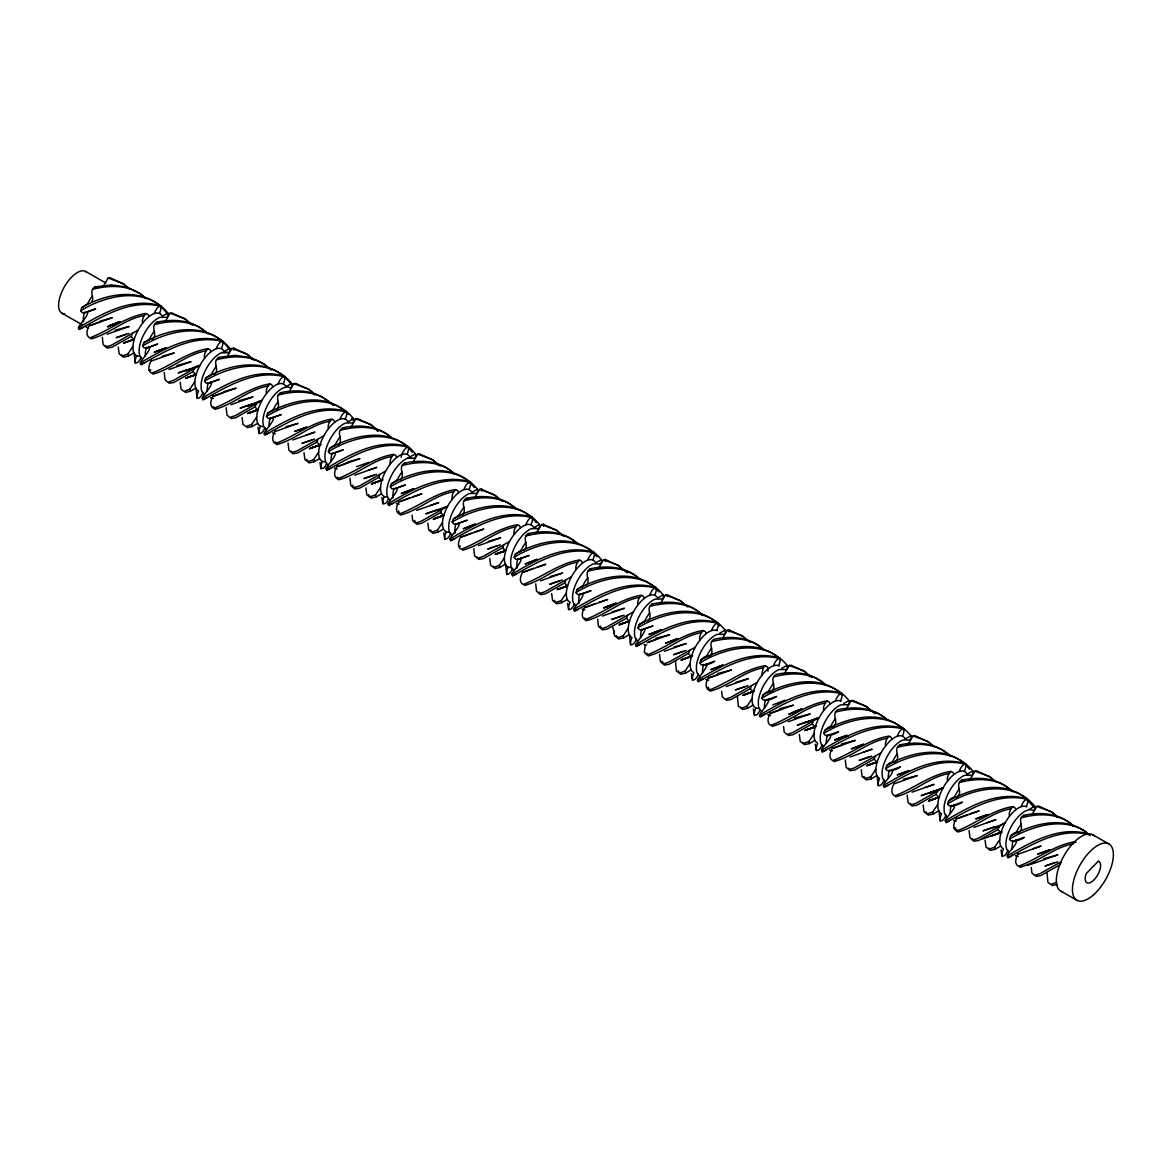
<?xml version="1.0" encoding="UTF-8"?>
<svg xmlns="http://www.w3.org/2000/svg" width="1172" height="1172" viewBox="0 0 1172 1172"><rect width="100%" height="100%" fill="white"/><g stroke="black" fill="none" stroke-linecap="round" stroke-linejoin="round"><path stroke-width="1.5" d="M768.026 671.204L767.675 667.249L765.272 665.637C744.469 668.978 727.973 683.042 708.826 690.191C704.064 687.261 706.584 681.078 708.62 677.27M139.219 293.22L126.986 287.081L111.281 284.884L94.844 286.979C88.31 290.905 94.947 297.468 91.797 301.673M205.085 331.705C192.296 319.766 173.148 318.667 156.755 322.212C149.327 327.047 158.791 334.503 152.257 339.309M264.579 364.433L250.823 357.533L235.118 355.336L218.666 357.431C211.238 362.28 220.702 369.722 214.183 374.527M328.922 402.157C316.132 390.217 296.985 389.119 280.591 392.664C273.164 397.498 282.628 404.955 276.094 409.76M390.833 437.376C378.043 425.451 358.896 424.352 342.502 427.883C335.075 432.732 344.539 440.174 338.005 444.979M453.96 473.854C441.419 460.743 421.275 459.453 404.413 463.101C397.088 467.789 406.171 475.07 400.209 479.773M515.87 509.073C503.33 495.976 483.186 494.687 466.339 498.334C459.014 503.008 468.082 510.289 462.12 514.991M576.58 543.061C563.791 531.121 544.643 530.022 528.25 533.553C520.925 538.241 529.993 545.522 524.03 550.225M638.491 578.279C625.716 566.34 606.554 565.241 590.161 568.786C582.836 573.46 591.919 580.741 585.956 585.443M701.618 614.758C689.077 601.646 668.934 600.357 652.086 604.005C644.747 608.693 653.83 615.959 647.867 620.677M763.543 649.977C750.988 636.865 730.845 635.576 713.997 639.238C706.672 643.911 715.74 651.192 709.778 655.895M825.454 685.21C812.914 672.098 792.77 670.809 775.908 674.457C768.583 679.145 777.666 686.411 771.703 691.128M887.365 720.428C874.825 707.317 854.681 706.027 837.833 709.69C830.494 714.363 839.577 721.644 833.614 726.347M949.276 755.647C936.736 742.55 916.592 741.261 899.744 744.909C892.419 749.597 901.488 756.863 895.525 761.566M1011.202 790.88C998.661 777.769 978.517 776.479 961.655 780.142C954.33 784.815 963.399 792.096 957.451 796.799M1073.112 826.099C1060.572 813.002 1040.428 811.713 1023.566 815.36C1016.241 820.034 1025.324 827.315 1019.362 832.017M401.161 457.212C401.908 450.282 412.148 440.057 407.211 454.179M148.991 316.44C146.603 309.144 141.182 318.887 142.647 322.93M210.901 351.673C208.513 344.378 203.093 354.105 204.573 358.163M272.827 386.892C270.439 379.596 265.019 389.338 266.484 393.382M334.738 422.125C332.35 414.829 326.929 424.557 328.394 428.615M396.649 457.344C394.261 450.048 388.84 459.79 390.32 463.834M458.574 492.577C456.186 485.281 450.766 495.009 452.231 499.067M520.485 527.796C518.097 520.5 512.677 530.242 514.142 534.285M582.396 563.014C580.008 555.718 574.588 565.461 576.067 569.519M644.322 598.247C641.934 590.952 636.513 600.694 637.978 604.737M706.233 633.466C703.845 626.17 698.424 635.913 699.889 639.956M765.272 665.637L763.104 667.864L761.815 675.189M830.069 703.918C827.681 696.622 822.261 706.364 823.726 710.408M891.98 739.151C889.592 731.855 884.171 741.583 885.636 745.641M953.891 774.37C951.503 767.074 946.082 776.816 947.562 780.86M1015.816 809.603C1013.428 802.307 1007.993 812.035 1009.473 816.093M1072.556 844.397L1074.856 841.774L1076.057 842.214M103.605 285.675L108.132 278.013L109.992 277.72L123.924 284.283L127.631 287.931M165.53 320.908L170.043 313.246L171.918 312.939L185.85 319.502L190.787 324.366M227.441 356.127L231.953 348.465L233.829 348.172L247.761 354.735L252.713 359.599M289.352 391.36L293.879 383.698L295.74 383.391L309.672 389.954L314.623 394.817M351.263 426.579L355.79 418.917L357.665 418.624L371.597 425.187L377.78 431.267M413.189 461.797L417.701 454.15L419.576 453.842L433.508 460.406L438.445 465.269M475.1 497.031L479.626 489.369L481.487 489.076L495.419 495.624L499.125 499.287M537.01 532.249L541.537 524.587L543.412 524.294L557.345 530.857L559.806 533.289M598.936 567.482L603.448 559.82L605.323 559.513L619.255 566.076L622.962 569.724M660.847 602.701L665.374 595.039L667.234 594.746L681.166 601.309L684.873 604.957M722.758 637.934L727.285 630.272L729.16 629.965L743.077 636.528L746.798 640.176M784.683 673.153L789.196 665.491L791.071 665.198L805.003 671.761L809.94 676.625M846.594 708.386L851.121 700.724L852.982 700.417L866.914 706.98L870.62 710.628M908.505 743.605L913.032 735.943L914.907 735.65L928.825 742.213L932.546 745.861M970.431 778.838L974.943 771.176L976.818 770.868L990.75 777.432L994.457 781.079M1032.342 814.057L1036.868 806.395L1038.729 806.102L1052.661 812.665L1057.613 817.529M84.076 312.983L95.518 308.939L84.076 312.983L82.113 312.558L80.707 310.712L81.85 307.621L87.402 303.929M145.987 348.216L157.429 344.158L145.987 348.216L144.024 347.776L142.632 345.945L143.76 342.854L149.327 339.162M207.898 383.434L219.354 379.376L207.898 383.434L205.935 383.01L204.543 381.164L205.686 378.073L211.238 374.381M269.824 418.668L281.265 414.61L269.824 418.668L267.861 418.228L266.454 416.397L267.597 413.306L273.149 409.614M331.735 453.886L343.176 449.828L331.735 453.886L329.772 453.447L328.38 451.616L329.508 448.524L335.075 444.833M393.646 489.105L405.087 485.062L393.646 489.105L391.682 488.68L390.291 486.849L391.433 483.758L396.986 480.051M455.571 524.338L467.013 520.28L455.571 524.338L453.593 523.899L452.202 522.067L453.344 518.976L458.897 515.284M517.482 559.557L528.924 555.513L517.482 559.557L515.519 559.132L514.127 557.301L515.255 554.21L520.822 550.503M579.393 594.79L590.835 590.732L579.393 594.79L577.43 594.351L576.038 592.519L577.181 589.428L582.733 585.736M641.318 630.009L652.76 625.965L641.318 630.009L639.341 629.584L637.949 627.753L639.092 624.647L644.644 620.955M703.229 665.242L714.671 661.184C711.975 663.762 696.608 669.256 701.003 659.88C703.112 658.019 705.749 655.031 708.884 656.686M765.14 700.46L776.582 696.417C773.886 698.995 758.518 704.475 762.928 695.099C765.038 693.253 767.66 690.249 770.795 691.92M827.066 735.694L838.507 731.636C835.812 734.214 820.444 739.708 824.839 730.332C826.949 728.471 829.586 725.468 832.721 727.138M888.977 770.912L900.418 766.854C897.723 769.447 882.355 774.926 886.75 765.55C888.918 763.485 891.687 760.789 894.925 762.298M950.888 806.146L962.329 802.088C959.634 804.666 944.266 810.145 948.675 800.784C950.785 798.923 953.407 795.92 956.542 797.59M1012.798 841.364L1024.255 837.306C1021.559 839.885 1006.191 845.378 1010.586 836.002C1012.696 834.142 1015.333 831.153 1018.453 832.809M645.245 645.04L644.336 652.13L646.915 654.958C666.062 647.808 682.543 633.759 703.361 630.419M154.382 313.364C156.931 305.57 163.992 302.449 159.553 313.276M216.293 348.582C218.842 340.788 225.903 337.683 221.464 348.509M278.218 383.815C280.767 376.022 287.829 372.901 283.375 383.727M340.129 419.034C342.678 411.24 349.739 408.134 345.286 418.961M463.966 489.486C466.515 481.692 473.576 478.586 469.122 489.413M525.876 524.719C528.426 516.925 535.487 513.805 531.033 524.631M587.787 559.938C590.336 552.144 597.398 549.023 592.959 559.85M649.713 595.171C652.262 587.377 659.323 584.257 654.87 595.083M711.624 630.389C714.173 622.596 721.234 619.475 716.781 630.302M773.535 665.623C776.084 657.814 783.145 654.708 778.706 665.535M835.46 700.841C838.009 693.048 845.071 689.927 840.617 700.753M897.371 736.06C899.92 728.266 906.982 725.16 902.528 735.987M959.282 771.293C961.831 763.499 968.892 760.379 964.453 771.205M1021.208 806.512C1023.742 798.718 1030.803 795.612 1026.364 806.439M105.67 345.55L107.091 348.055L111.867 347.293L131.147 336.408L132.451 333.302L137.9 330.24M169.002 383.273L173.793 382.512L193.058 371.627L194.362 368.521L199.811 365.459M230.913 418.507L235.704 417.745L254.983 406.86C258.001 397.982 271.435 399.081 249.431 404.97M291.418 451.235L292.839 453.725L297.615 452.963L316.894 442.078L318.198 438.973L323.648 435.911M352.625 485.208L354.75 488.958L359.54 488.197L378.805 477.312L380.109 474.206L385.559 471.144M414.536 520.441L416.661 524.177L421.451 523.415L440.731 512.53L442.02 509.424L447.484 506.363M477.165 556.905L478.586 559.41L483.362 558.648L502.642 547.764L503.945 544.658L509.395 541.596M539.076 592.138L540.497 594.629L545.288 593.867L564.552 582.982L565.856 579.876L571.306 576.814M600.284 626.112L602.408 629.862L607.199 629.086L626.478 618.215L627.767 615.11L633.232 612.033M662.195 661.33L664.334 665.081L669.109 664.319L688.389 653.434L689.678 650.328L695.143 647.266M726.244 700.299L731.035 699.538L750.3 688.667L751.604 685.547L757.053 682.485M788.155 735.533L792.946 734.771L812.211 723.886L813.514 720.78L818.979 717.718M848.66 768.261L850.081 770.751L854.857 769.989L874.136 759.104L875.425 755.999L880.89 752.937M910.571 803.479L911.992 805.984L916.782 805.223L936.047 794.338C939.08 785.46 952.499 786.558 930.509 792.448L942.537 788.155L929.147 793.517M972.482 838.713L973.903 841.203L978.693 840.441L997.958 829.556C1000.991 820.693 1014.425 821.777 992.42 827.681M1035.828 876.436L1040.604 875.674L1059.884 864.789L1061.466 861.42M136.611 355.892C132.626 364.624 137.783 365.488 141.197 357.094M198.522 391.126C194.537 399.857 199.694 400.721 203.108 392.327M260.433 426.344C256.448 435.076 261.62 435.94 265.019 427.546M322.359 461.578C318.652 467.95 323.15 472.096 326.343 463.878M384.27 496.796C380.578 503.184 385.061 507.315 388.254 499.096M446.18 532.029C442.196 540.761 447.367 541.625 450.766 533.231M508.106 567.248C504.121 575.979 509.278 576.844 512.691 568.449M570.017 602.481C566.032 611.198 571.189 612.077 574.602 603.683M631.928 637.7C627.943 646.431 633.114 647.296 636.513 638.901M693.853 672.933C689.869 681.65 695.025 682.529 698.439 674.12M755.764 708.152C751.779 716.883 756.936 717.747 760.35 709.353M817.675 743.37C813.69 752.102 818.862 752.966 822.261 744.572M879.586 778.604C875.616 787.335 880.773 788.199 884.186 779.805M941.512 813.822C937.527 822.554 942.684 823.418 946.097 815.023M1003.422 849.055C999.438 857.787 1004.609 858.651 1008.008 850.257M83.051 327.354C68.987 333.727 91.357 314.77 87.08 311.635M144.962 362.588C130.898 368.946 153.283 349.989 148.991 346.853M206.873 397.806C192.823 404.164 215.194 385.222 210.901 382.087M268.784 433.039C254.734 439.397 277.105 420.44 272.827 417.305M330.709 468.258C316.645 474.616 339.03 455.674 334.738 452.524M392.62 503.491C378.571 509.849 400.941 490.892 396.649 487.757M454.531 538.71C440.482 545.068 462.852 526.125 458.574 522.976M516.456 573.943C502.392 580.301 524.778 561.344 520.485 558.209M578.367 609.162C564.303 615.52 586.689 596.577 582.396 593.428M641.084 643.692C625.423 652.467 648.336 631.737 644.322 628.661M702.995 678.925C687.334 687.686 710.247 666.971 706.233 663.879M764.906 714.144C749.26 722.919 772.172 702.189 768.143 699.113M825.015 750.812C813.192 753.786 834.523 737.964 830.069 734.331M886.926 786.031C875.118 789.02 896.448 773.183 891.98 769.564M948.851 821.264C937.029 824.238 958.359 808.416 953.891 804.783M1010.762 856.483C998.94 859.457 1020.27 843.635 1015.816 840.002M89.468 325.025C87.417 328.834 84.897 335.016 89.673 337.932C108.82 330.782 125.301 316.733 146.119 313.393M151.378 360.244C149.342 364.053 146.822 370.235 151.584 373.165C170.731 366.016 187.227 351.952 208.03 348.611M213.289 395.477C211.253 399.271 208.733 405.468 213.494 408.383C232.642 401.234 249.138 387.185 269.956 383.845M275.2 430.695C273.164 434.504 270.644 440.687 275.42 443.602C294.568 436.467 311.049 422.403 331.866 419.063M337.126 465.929C335.089 469.723 332.57 475.92 337.331 478.835C356.478 471.686 372.974 457.637 393.777 454.297M399.037 501.147C397 504.956 394.481 511.139 399.242 514.054C418.389 506.905 434.885 492.855 455.703 489.515M460.948 536.38C458.911 540.175 456.391 546.372 461.167 549.287C480.315 542.138 496.796 528.089 517.614 524.748M522.873 571.599C520.837 575.408 518.317 581.59 523.078 584.506C542.226 577.357 558.722 563.307 579.525 559.967M584.784 606.832C582.748 610.627 580.228 616.824 584.989 619.739C604.137 612.59 620.633 598.54 641.45 595.2M770.531 712.503C768.495 716.312 765.975 722.494 770.737 725.409C789.884 718.26 806.38 704.211 827.198 700.871M832.442 747.721C830.406 751.53 827.886 757.713 832.662 760.643C851.81 753.493 868.291 739.429 889.109 736.089M894.368 782.955C892.332 786.749 889.812 792.946 894.573 795.861C913.721 788.712 930.216 774.663 951.019 771.322M956.279 818.173C954.242 821.982 951.723 828.164 956.484 831.08C975.631 823.945 992.127 809.881 1012.945 806.541M1018.19 853.406C1016.153 857.201 1013.634 863.398 1018.409 866.313C1037.542 859.164 1054.038 845.115 1074.856 841.774M121.727 354.926L123.25 357.196L128.261 356.142L127.924 353.959L132.773 346.575M80.707 310.712C106.623 294.743 145.943 286.056 167.904 313.041L168.226 315.209L166.937 317.671M185.161 392.43L190.172 391.36L189.835 389.192L194.684 381.808M142.632 345.945C168.548 329.962 207.854 321.289 229.815 348.26L230.137 350.443L228.848 352.904M247.087 427.648L252.083 426.593L251.76 424.411L256.609 417.027M204.543 381.164C230.459 365.195 269.765 356.508 291.725 383.493L292.062 385.661L290.759 388.122M306.712 459.468L308.998 462.881L314.008 461.812L313.671 459.644L318.52 452.26M266.454 416.397C292.37 400.414 331.691 391.741 353.651 418.712L353.973 420.895L352.684 423.356M368.623 494.687L370.909 498.1L375.919 497.045L375.582 494.862L380.431 487.479M430.534 529.92L432.834 533.319L437.83 532.264L437.508 530.096L442.342 522.712M493.222 566.281L494.745 568.552L499.755 567.497L499.418 565.314L504.268 557.931M554.371 600.372L556.656 603.77L561.666 602.716L561.329 600.547L566.179 593.164M616.282 635.59L618.582 639.004L623.577 637.949L623.255 635.766L628.089 628.382M678.207 670.823L680.493 674.222L685.488 673.168L685.166 670.985L690.015 663.601M740.88 707.185L742.403 709.456L747.414 708.401L747.077 706.218L751.926 698.834M802.791 742.403L804.329 744.674L809.325 743.619L809.002 741.437L813.837 734.053M863.954 776.494L866.24 779.907L871.236 778.838L870.913 776.67L875.762 769.286M925.865 811.713L928.151 815.126L933.161 814.071L932.824 811.888L937.673 804.505M988.538 848.074L990.076 850.359L995.072 849.29L994.75 847.122L999.584 839.738M947.533 803.875C973.449 787.892 1012.755 779.219 1034.715 806.189L1035.052 808.372L1033.748 810.834M414.595 458.574L415.884 456.113L415.562 453.945C393.602 426.96 354.296 435.647 328.38 451.616M476.506 493.808L477.81 491.346L477.473 489.163C455.512 462.178 416.207 470.866 390.291 486.849M538.431 529.026L539.721 526.565L539.384 524.397C517.438 497.411 478.117 506.099 452.202 522.067M600.342 564.259L601.632 561.798L601.309 559.615C579.349 532.63 540.043 541.317 514.127 557.301M662.253 599.478L663.557 597.017L663.22 594.834C641.26 567.863 601.954 576.551 576.038 592.519M724.179 634.711L725.468 632.235L725.131 630.067C703.185 603.082 663.865 611.769 637.949 627.753M786.09 669.93L787.379 667.469L787.057 665.286C765.096 638.315 725.79 646.988 699.86 662.971M848.001 705.163L849.304 702.687L848.968 700.519C827.007 673.534 787.701 682.221 761.785 698.19M909.912 740.382L911.215 737.921L910.878 735.738C888.933 708.767 849.612 717.44 823.696 733.423M971.837 775.6L973.126 773.139L972.804 770.971C950.844 743.986 911.538 752.673 885.607 768.642M1087.631 834.64L1089.682 834.596M133.74 352.948L128.261 356.142M224.335 351.454L229.815 348.26M195.651 388.181L190.172 391.36M257.562 423.4L252.083 426.593M319.487 458.633L314.008 461.812M381.398 493.852L375.919 497.045M471.994 492.357L477.473 489.163M443.309 529.085L437.83 532.264M533.905 527.576L539.384 524.397M505.235 564.303L499.755 567.497M595.83 562.809L601.309 559.615M567.145 599.537L561.666 602.716M657.741 598.028L663.22 594.834M629.056 634.755L623.577 637.949M719.652 633.261L725.131 630.067M690.982 669.974L685.488 673.168M781.577 668.48L787.057 665.286M752.893 705.207L747.414 708.401M843.488 703.698L848.968 700.519M814.804 740.426L809.325 743.619M905.399 738.931L910.878 735.738M876.715 775.659L871.236 778.838M967.325 774.15L972.804 770.971M938.64 810.878L933.161 814.071M1029.236 809.383L1034.715 806.189M1000.551 846.111L995.072 849.29M162.747 315.869L167.904 313.041M286.583 386.32L291.725 383.493M348.494 421.554L353.651 418.712M826.026 750.065L826.831 749.362M887.951 785.284L888.742 784.595M949.862 820.517L950.653 819.814M1011.773 855.736L1012.579 855.047M410.976 456.26L415.562 453.945M78.641 327.559C103.18 313.012 131.572 296.882 160.945 305.907M132.451 333.302L111.486 345.183L105.876 347.015L103.121 344.524L102.316 337.316M140.552 362.778C165.091 348.245 193.483 332.101 222.856 341.125M194.362 368.521L173.397 380.402L167.786 382.248L165.032 379.743L164.226 372.55M202.478 398.011C227.002 383.464 255.393 367.319 284.767 376.344M256.272 403.754L235.308 415.635L229.712 417.466L226.958 414.961L226.152 407.768M264.389 433.23C288.927 418.682 317.304 402.553 346.692 411.577M318.198 438.973L297.234 450.854L291.623 452.7L288.869 450.195L288.063 443.001M326.299 468.463C350.838 453.916 379.23 437.771 408.603 446.796M380.109 474.206L359.145 486.087L353.534 487.918L350.78 485.413L349.974 478.22M388.225 503.682C412.749 489.134 441.141 473.005 470.514 482.029M442.02 509.424L421.056 521.306L415.445 523.137L412.69 520.646L412.09 515.24M450.136 538.915C474.675 524.367 503.052 508.223 532.44 517.248M503.945 544.658L482.981 556.524L477.37 558.37L474.616 555.865L473.81 548.672M512.047 574.134C536.586 559.586 564.977 543.456 594.351 552.481M565.856 579.876L544.892 591.757L539.281 593.589L536.527 591.098L535.721 583.905M573.972 609.367C598.496 594.819 626.888 578.675 656.261 587.699M627.767 615.11L606.803 626.976L601.192 628.822L598.438 626.317L597.647 619.124M635.883 644.585C660.422 630.038 688.799 613.908 718.187 622.933M689.678 650.328L668.714 662.209L663.118 664.041L660.363 661.55L659.558 654.342M697.794 679.804C722.333 665.271 750.725 649.127 780.098 658.151M751.604 685.547L730.639 697.428L725.029 699.274L722.274 696.769L721.674 691.377M759.705 715.037C784.244 700.49 812.636 684.36 842.009 693.385M813.514 720.78L792.55 732.661L786.939 734.492L784.185 732.002L783.585 726.596M821.631 750.256C846.169 735.723 874.546 719.579 903.934 728.603M875.425 755.999L854.461 767.88L848.865 769.726L846.111 767.221L845.305 760.027M883.542 785.489C908.08 770.942 936.472 754.797 965.845 763.836M937.351 791.232L916.387 803.113L910.776 804.944L908.022 802.454L907.216 795.246M945.452 820.708C969.991 806.175 998.383 790.031 1027.756 799.055M999.262 826.45L978.298 838.332L972.687 840.178L969.933 837.672L969.141 830.479M1007.378 855.941C1031.917 841.393 1060.294 825.249 1089.682 834.274M1061.173 861.684L1040.209 873.565L1034.612 875.396L1031.858 872.891L1031.257 867.5M79.154 329.537C103.488 315.869 130.048 299.446 159.172 305.936M141.079 364.756C165.399 351.087 191.959 334.665 221.098 341.155M202.99 399.989C227.309 386.32 253.87 369.898 283.009 376.373M264.901 435.208C289.22 421.539 315.795 405.116 344.92 411.606M326.812 470.441C351.146 456.772 377.706 440.35 406.845 446.825M388.738 505.659C413.057 491.991 439.617 475.568 468.756 482.058M450.649 540.878C474.968 527.224 501.528 510.802 530.667 517.277M512.56 576.111C536.893 562.443 563.454 546.02 592.593 552.51M574.485 611.33C598.804 597.676 625.365 581.253 654.503 587.729M636.396 646.563C660.715 632.895 687.275 616.472 716.414 622.962M698.307 681.782C722.641 668.113 749.201 651.705 778.34 658.181M760.232 717.015C784.551 703.347 811.112 686.924 840.251 693.414M822.143 752.234C846.462 738.565 873.023 722.142 902.162 728.632M884.054 787.467C908.388 773.798 934.948 757.376 964.087 763.851M945.98 822.685C970.299 809.017 996.859 792.594 1025.998 799.084M1007.891 857.919C1032.21 844.25 1058.77 827.828 1087.909 834.303M1009.444 839.093C1033.118 825.322 1067.56 814.774 1090.238 835.607M81.85 307.621C108.176 291.696 148.712 285.997 168.226 315.209M143.76 342.854C170.087 326.915 210.638 321.216 230.137 350.443M205.686 378.073C232.012 362.148 272.549 356.449 292.062 385.661M267.597 413.306C291.535 399.696 327.252 391.316 348.04 414.492M329.508 448.524C354.31 434.094 392.21 426.447 412.324 452.275M391.433 483.758C416.221 469.313 454.121 461.665 474.25 487.508M453.344 518.976C478.132 504.546 516.032 496.899 536.161 522.727M515.255 554.21C539.603 540.204 576.463 532.117 596.885 556.671M577.181 589.428C601.514 575.437 638.374 567.351 658.811 591.904M639.092 624.647C663.03 611.052 698.746 602.672 719.535 625.848M701.003 659.88C724.574 646.622 759.046 638.11 780.259 659.792M762.928 695.099C786.5 681.855 820.957 673.329 842.185 695.025M824.839 730.332C848.411 717.074 882.882 708.562 904.095 730.244M886.75 765.55C911.538 751.12 949.452 743.473 969.566 769.301M948.675 800.784C970.87 788.668 1000.317 780.318 1022.863 796.052M1010.586 836.002C1033.279 823.447 1063.473 815.522 1086.283 832.091M800.623 709.353L788.624 714.349L802.131 708.943L793.239 711.975L797.986 711.008M198.332 365.796L186.158 370.821L199.064 365.547M260.243 401.029L248.083 406.039L260.975 400.765M413.027 488.973L401.234 493.558L413.804 488.827M474.938 524.206L463.145 528.777L475.436 524.074M536.849 559.425L525.071 564.01L537.362 559.293M660.686 629.877L648.892 634.462L661.477 629.73M722.597 665.11L710.818 669.681L723.109 664.978M834.64 740.133L846.433 735.562M89.863 325.684L100.001 321.787M108.337 326.182L120.291 321.582L107.546 326.871L119.559 321.875L108.908 325.757M151.774 360.903L174.247 352.919L162.132 356.288M213.685 396.136L223.837 392.239M275.61 431.355L298.084 423.37L285.968 426.725M337.521 466.588L347.659 462.691M399.432 501.806L409.585 497.924M461.358 537.04L471.496 533.143M523.269 572.258L533.407 568.361M585.18 607.477L595.332 603.595M615.608 603.39L603.668 607.975L616.106 603.272M647.105 642.71L657.243 638.813M677.533 638.608L665.579 643.208L678.031 638.506M709.016 677.929L719.154 674.047M770.927 713.162L781.079 709.265M832.853 748.381L842.99 744.498M863.281 744.293L851.326 748.879L863.779 744.176M894.763 783.614L917.237 775.63L903.378 779.248M956.674 818.832L966.827 814.95M1018.6 854.066L1041.073 846.081L1032.444 848.924M772.729 704.914L785.02 700.197M818.217 717.791L806.116 722.392L818.701 717.703M123.617 343.118L134.106 339.338L124.159 342.854L133.828 339.353L131.147 336.408M185.528 378.336L196.017 374.557L186.07 378.087L195.739 374.571L193.058 371.627M247.453 413.57L257.928 409.79L247.995 413.306L257.65 409.804L254.983 406.86M309.364 448.788L319.853 445.008L309.906 448.539L319.575 445.023L316.894 442.078M371.275 484.007L381.764 480.227L371.817 483.758L381.486 480.242L378.805 477.312M433.201 519.24L443.675 515.46L433.728 518.991L443.397 515.475L440.731 512.53M495.111 554.459L505.601 550.679L495.653 554.21L505.322 550.693L502.642 547.764M557.022 589.692L567.512 585.912L557.564 589.443L567.233 585.927L564.552 582.982M618.948 624.91L629.423 621.131L619.475 624.661L629.144 621.145L626.478 618.215M680.859 660.144L691.348 656.364L681.401 659.895L691.055 656.379L688.389 653.434M742.77 695.362L753.259 691.583L743.312 695.113L752.981 691.597L750.3 688.667M804.695 730.596L815.17 726.816L805.223 730.332L814.892 726.83L812.211 723.886M866.606 765.814L877.081 762.034L867.148 765.565L876.803 762.049L874.136 759.104M928.517 801.047L939.006 797.268L929.059 800.784L938.728 797.282L936.047 794.338M990.443 836.266L1000.917 832.486L990.97 836.017L1000.639 832.501L997.958 829.556M107.106 334.254L129.154 326.461L115.032 330.284M169.017 369.488L191.08 361.694L176.943 365.518M230.928 404.706L252.991 396.912L238.854 400.736M292.853 439.94L314.902 432.146L306.097 435.134M354.764 475.158L376.827 467.364L368.008 470.353M416.675 510.391L438.738 502.598L429.934 505.572M478.601 545.61L500.649 537.816L488.299 541.361M540.512 580.843L562.575 573.035L550.21 576.58M602.423 616.062L624.486 608.268L612.121 611.813M664.348 651.295L686.396 643.487L674.047 647.032M726.259 686.514L748.322 678.72L735.957 682.265M788.17 721.732L810.233 713.938L794.323 718.04M850.081 756.966L872.144 749.172L863.339 752.16M912.006 792.184L934.069 784.39L925.25 787.379M973.917 827.417L995.98 819.624L987.161 822.612M1035.828 862.636L1057.891 854.842L1043.769 858.666M165.867 347.952L154.147 352.215L166.146 347.923L157.429 350.824M846.931 735.43L835.211 739.693L847.224 735.401L838.507 738.301L847.898 736.353M908.857 770.649L897.122 774.926L909.135 770.619M90.596 325.391L112.336 317.7L100.221 321.055M127.924 353.959L122.093 356.083L119.163 353.915L118.255 347.044M189.835 389.192L184.004 391.302L181.074 389.133L180.166 382.277M214.432 395.843L236.158 388.152L224.042 391.507M251.76 424.411L245.93 426.535L242.985 424.367L242.091 417.496M313.671 459.644L307.84 461.753L304.91 459.585L304.002 452.714M338.254 466.295L359.994 458.604L347.879 461.958M375.582 494.862L369.751 496.987L366.821 494.818L365.913 487.948M400.179 501.528L421.905 493.822L413.291 496.664M437.508 530.096L431.677 532.205L428.732 530.037L427.839 523.166M462.09 536.747L483.831 529.055L475.202 531.898M499.418 565.314L493.588 567.424L490.658 565.256L489.75 558.399M524.001 571.98L545.742 564.274L537.113 567.116M561.329 600.547L555.499 602.657L552.569 600.489L551.66 593.618M585.927 607.199L607.653 599.493L599.038 602.349M623.255 635.766L617.424 637.876L614.48 635.707L613.806 630.565M647.838 642.432L669.578 634.726L655.719 638.344M685.166 670.985L679.335 673.109L676.405 670.941L675.468 660.876M709.749 677.65L731.489 669.945L717.63 673.563M747.077 706.218L741.246 708.327L738.316 706.159L737.393 696.095M771.674 712.869L793.4 705.178L779.541 708.796M809.002 741.437L803.172 743.561L800.227 741.393L799.333 734.522M833.585 748.102L855.326 740.396L841.467 744.015M870.913 776.67L865.083 778.779L862.153 776.611L861.244 769.755M932.824 811.888L926.993 814.013L924.063 811.844L923.155 804.974M957.407 818.554L979.147 810.848L970.533 813.69M994.75 847.122L988.904 849.231L985.974 847.063L985.081 840.192M1056.661 882.34L1050.83 884.464L1047.9 882.282L1046.962 872.217M306.537 427.15L294.655 431.442L306.815 427.135M987.6 814.628L975.734 818.92L987.879 814.613L978.986 817.66M1049.526 849.847L1037.645 854.139L1049.79 849.847M435.178 510.655L447.206 506.363M356.566 466.661L368.726 462.369M604.239 607.565L616.384 603.272M125.931 334.342L116.233 337.712L128.817 333.405M187.857 369.561L178.159 372.93L190.743 368.623M249.768 404.794L240.07 408.164L252.654 403.857M311.679 440.013L301.98 443.382L314.565 439.075M373.604 475.246L363.906 478.615L376.49 474.308M435.515 510.465L425.817 513.834L438.401 509.527M497.426 545.683L487.728 549.067L500.312 544.76M559.352 580.916L549.653 584.286L562.238 579.979M621.263 616.135L611.564 619.519L624.149 615.212M683.173 651.368L673.475 654.738L686.06 650.431M745.084 686.587L735.401 689.956L747.985 685.664M807.01 721.82L797.312 725.19L809.896 720.883M868.921 757.039L859.223 760.408L871.807 756.101M930.832 792.272L921.148 795.642L942.801 788.17M992.757 827.491L983.059 830.86L995.643 826.553M1054.668 862.709L1044.97 866.093L1057.554 861.786M257.928 409.79L248.318 413.101L257.708 409.878M319.853 445.008L310.243 448.334L321.187 444.569M381.764 480.227L372.154 483.553L383.098 479.802M443.675 515.46L434.065 518.786L443.456 515.563M505.601 550.679L495.99 554.004L505.366 550.781M567.512 585.912L557.901 589.238L567.277 586.015M629.423 621.131L619.812 624.456L629.203 621.233M691.348 656.364L681.738 659.69L692.681 655.924M753.259 691.583L743.649 694.908L754.592 691.143M815.17 726.816L805.56 730.127L816.503 726.376M877.081 762.034L867.47 765.36L876.861 762.137M939.006 797.268L929.396 800.579L938.772 797.356M1000.917 832.486L991.307 835.812L1002.25 832.047M143.951 315.605C124.496 319.077 109.45 334.225 90.933 338.884M205.876 350.838C186.421 354.31 171.361 369.444 152.858 374.102M186.407 377.882L195.783 374.659M267.787 386.057C248.332 389.529 233.287 404.677 214.769 409.336L213.451 406.611M329.698 421.29C310.243 424.762 295.197 439.896 276.68 444.554L275.361 441.844M391.624 456.509C372.169 459.981 357.108 475.129 338.605 479.788L337.287 477.063M453.535 491.742C434.08 495.214 419.019 510.347 400.516 515.006L398.539 510.933M515.446 526.961C495.99 530.433 480.945 545.566 462.427 550.239M577.371 562.179C557.916 565.666 542.856 580.799 524.338 585.458M639.282 597.412C619.827 600.884 604.767 616.018 586.264 620.691L584.945 617.966M701.193 632.631C681.738 636.103 666.692 651.251 648.175 655.91L646.856 653.185M763.104 667.864C743.649 671.336 728.603 686.47 710.086 691.143L708.122 687.056M825.029 703.083C805.574 706.555 790.514 721.703 772.011 726.362M886.94 738.316C867.485 741.788 852.44 756.922 833.922 761.58M948.851 773.535C929.396 777.007 914.35 792.155 895.833 796.813M1010.777 808.768C991.322 812.24 976.261 827.373 957.758 832.032L956.44 829.322M1072.688 843.987C1053.232 847.459 1038.187 862.607 1019.669 867.265M981.506 839.255L989.725 836.486M1027.082 865.493L1035.11 862.885M221.713 352.582L228.042 352.479L221.713 352.582A23.997 10.9 -60.4 0 0 201.086 384.284L201.174 388.708A23.997 10.9 -60.4 0 0 204.324 394.188M390.071 499.873A23.997 10.9 -60.4 0 1 386.921 494.379L386.833 489.955A23.997 10.9 -60.4 0 1 407.46 458.267L413.789 458.164M407.46 458.267L410.933 457.476M534.769 527.927L537.626 528.616L531.297 528.718A23.982 10.9 -60.4 0 0 510.67 560.406L510.743 564.831A23.982 10.9 -60.4 0 0 513.907 570.325M1057.247 884.464L1051.987 885.578M92.705 289.381C110.49 284.488 132.304 284.635 146.046 298.582M154.631 324.6C172.401 319.722 194.23 319.868 207.957 333.815M216.542 359.833C234.913 354.647 257.371 355.365 271.186 370.162M278.453 395.052C296.824 389.88 319.282 390.598 333.097 405.395M340.378 430.285C357.094 425.846 377.325 425.29 391.096 437.229M402.289 465.504C419.517 460.874 440.599 460.581 454.326 473.591M464.2 500.737C481.428 496.093 502.524 495.8 516.237 508.809M526.125 535.956C543.354 531.326 564.435 531.033 578.148 544.042M588.036 571.189C605.265 566.545 626.346 566.252 640.073 579.261M649.947 606.407C667.732 601.514 689.546 601.661 703.288 615.622M711.873 641.626C729.101 636.997 750.183 636.704 763.895 649.713M773.784 676.859C791.012 672.23 812.093 671.937 825.821 684.931M835.695 712.078C852.923 707.448 874.004 707.156 887.731 720.165M897.62 747.311C915.391 742.418 937.219 742.565 950.946 756.511M959.531 782.53C977.316 777.651 999.13 777.798 1012.872 791.745M1021.442 817.763C1038.67 813.119 1059.752 812.826 1073.479 825.835M149.005 370.323L150.88 370.03M458.589 546.46L460.45 546.152M953.905 828.252L955.781 827.959M94.844 286.979L96.954 287.609M156.755 322.212L158.865 322.842M218.666 357.431L220.79 358.061M280.591 392.664L282.701 393.294M342.502 427.883L344.612 428.513M404.413 463.101L405.732 463.336M466.339 498.334L467.643 498.569M528.25 533.553L529.554 533.787M590.161 568.786L591.464 569.021M652.086 604.005L653.39 604.239M899.744 744.909L901.048 745.143M961.655 780.142L963.765 780.772M1023.566 815.36L1026.247 816.488M166.131 317.26L159.802 317.363A23.982 10.9 -60.4 0 0 139.175 349.051L139.263 353.475A23.982 10.9 -60.4 0 0 142.413 358.969M351.878 422.931L345.55 423.033A23.997 10.9 -60.4 0 0 324.922 454.736L325.01 459.16A23.997 10.9 -60.4 0 0 328.16 464.639M475.7 493.383L469.371 493.485A23.982 10.9 -60.4 0 0 448.759 525.188L448.832 529.612A23.982 10.9 -60.4 0 0 451.982 535.091M599.537 563.835L593.208 563.937A23.982 10.9 -60.4 0 0 572.581 595.625L572.668 600.064A23.982 10.9 -60.4 0 0 575.818 605.543M661.447 599.053L655.119 599.156A23.982 10.9 -60.4 0 0 634.506 630.858L634.579 635.283A23.982 10.9 -60.4 0 0 637.729 640.776M723.373 634.286L717.044 634.389A23.997 10.9 -60.4 0 0 696.417 666.077L696.49 670.516A23.997 10.9 -60.4 0 0 699.655 675.995M785.284 669.505L778.955 669.608A23.982 10.9 -60.4 0 0 758.328 701.31L758.416 705.734A23.982 10.9 -60.4 0 0 761.566 711.214M847.195 704.738L840.866 704.841A23.997 10.9 -60.4 0 0 820.254 736.529L820.327 740.953A23.997 10.9 -60.4 0 0 823.477 746.447M909.12 739.957L902.777 740.059A23.982 10.9 -60.4 0 0 882.164 771.762L882.238 776.186A23.982 10.9 -60.4 0 0 885.402 781.665M971.031 775.19L964.703 775.293A23.982 10.9 -60.4 0 0 944.075 806.981L944.163 811.405A23.982 10.9 -60.4 0 0 947.313 816.899M108.132 278.013L122.664 283.331L129.301 288.81M170.043 313.246L184.575 318.55L192.545 325.127M231.953 348.465L246.486 353.783L254.456 360.346M293.879 383.698L308.412 389.001L315.048 394.481M355.79 418.917L370.323 424.235L378.278 430.798M417.701 454.15L432.234 459.453L440.203 466.031M479.626 489.369L494.159 494.687L502.114 501.25M541.537 524.587L556.07 529.905L564.025 536.483M603.448 559.82L617.981 565.138L627.269 572.8M665.374 595.039L679.907 600.357L687.861 606.92M727.285 630.272L741.817 635.576L749.772 642.153M789.196 665.491L803.728 670.809L811.698 677.372M851.121 700.724L865.654 706.027L874.942 713.704M913.032 735.943L927.565 741.261L934.201 746.74M974.943 771.176L989.476 776.479L994.794 780.86M1036.868 806.395L1051.401 811.713L1058.023 817.177M1092.817 834.816L1108.917 843.972M85.644 271.479L105.758 282.935M61.926 313.188L82.04 324.644M1060.807 891.116L1076.907 900.272M140.743 293.982L144.376 297.732M1024.372 796.857L1035.052 808.372M351.6 418.331L353.973 420.895M612.575 626.493L614.494 633.7M1001.02 849.905L1002.031 856.439M940.12 821.206L939.065 811.039M878.194 785.987L877.154 775.805M815.273 744.22L816.283 750.754M753.362 709.001L754.372 715.535M691.436 673.768L692.447 680.302M630.536 645.083L629.496 634.902M567.614 603.316L568.625 609.85M506.7 574.632L505.659 564.45M443.778 532.879L444.789 539.398M381.867 497.646L382.878 504.18M319.941 462.427L320.952 468.961M258.03 427.194L259.041 433.728M197.13 398.509L196.09 388.328M135.205 363.276L134.165 353.109M729.16 629.965L729.233 631.898M667.234 594.746L667.322 596.665M605.323 559.513L605.411 561.447M543.412 524.294L543.5 526.228M481.487 489.076L481.575 490.995M233.829 348.172L233.917 350.091M262.909 426.579A23.997 10.9 -60.4 0 1 262.425 399.652A23.997 10.9 -60.4 0 1 285.822 386.291M266.234 429.421A23.997 10.9 -60.4 0 1 268.622 403.183A23.997 10.9 -60.4 0 1 289.953 387.712M139.072 356.127A23.997 10.9 -60.4 0 1 138.589 329.2A23.997 10.9 -60.4 0 1 161.985 315.839M145.313 355.629A23.997 10.9 -60.4 0 1 146.324 347.395M148.844 340.437A23.997 10.9 -60.4 0 1 154.367 331.031M213.377 398.392A23.997 10.9 -60.4 0 1 210.52 397.718M207.224 390.862A23.997 10.9 -60.4 0 1 208.235 382.629M210.755 375.655A23.997 10.9 -60.4 0 1 216.293 366.265M198.127 390.672A23.997 10.9 -60.4 0 1 202.141 361.752A23.997 10.9 -60.4 0 1 223.896 351.058M399.125 504.077A23.997 10.9 -60.4 0 1 396.268 503.389M393.103 497.91A23.997 10.9 -60.4 0 1 393.982 488.299M396.502 481.326A23.997 10.9 -60.4 0 1 402.025 471.935M448.656 532.249A23.997 10.9 -60.4 0 1 448.173 505.337A23.997 10.9 -60.4 0 1 471.569 491.962M337.199 468.844A23.997 10.9 -60.4 0 1 334.342 468.17M331.046 461.314A23.997 10.9 -60.4 0 1 332.072 453.081M334.591 446.107A23.997 10.9 -60.4 0 1 340.114 436.717M324.82 461.797A23.997 10.9 -60.4 0 1 324.336 434.885A23.997 10.9 -60.4 0 1 347.732 421.51M275.288 433.625A23.997 10.9 -60.4 0 1 272.431 432.937M269.135 426.081A23.997 10.9 -60.4 0 1 270.146 417.847M272.68 410.874A23.997 10.9 -60.4 0 1 278.204 401.483M455.029 533.128A23.997 10.9 -60.4 0 1 455.893 523.532M458.428 516.559A23.997 10.9 -60.4 0 1 463.951 507.168M386.731 497.031A23.997 10.9 -60.4 0 1 386.262 470.104A23.997 10.9 -60.4 0 1 409.643 456.743M510.567 567.482A23.997 10.9 -60.4 0 1 510.084 540.556A23.997 10.9 -60.4 0 1 533.48 527.195M631.547 637.246A23.997 10.9 -60.4 0 1 635.546 608.327A23.997 10.9 -60.4 0 1 657.316 597.647M708.694 680.2A23.997 10.9 -60.4 0 1 705.837 679.511M702.541 672.655A23.997 10.9 -60.4 0 1 703.552 664.421M706.086 657.463A23.997 10.9 -60.4 0 1 711.609 648.072M516.94 568.361A23.997 10.9 -60.4 0 1 517.804 558.751M520.339 551.778A23.997 10.9 -60.4 0 1 525.862 542.387M534.945 533.553A23.997 10.9 -60.4 0 1 537.479 532.235M569.621 602.027A23.997 10.9 -60.4 0 1 573.635 573.108A23.997 10.9 -60.4 0 1 595.391 562.413M584.872 609.748A23.997 10.9 -60.4 0 1 582.015 609.074M578.851 603.58A23.997 10.9 -60.4 0 1 579.73 593.984M582.25 587.011A23.997 10.9 -60.4 0 1 587.773 577.62M596.856 568.772A23.997 10.9 -60.4 0 1 599.405 567.453M693.458 672.479A23.997 10.9 -60.4 0 1 695.831 646.241A23.997 10.9 -60.4 0 1 717.176 630.756M646.783 644.981A23.997 10.9 -60.4 0 1 643.926 644.292M640.63 637.436A23.997 10.9 -60.4 0 1 641.641 629.203M644.175 622.229A23.997 10.9 -60.4 0 1 649.698 612.839M758.225 708.386A23.997 10.9 -60.4 0 1 756.277 684.228A23.997 10.9 -60.4 0 1 779.087 665.989M832.53 750.651A23.997 10.9 -60.4 0 1 829.673 749.963M826.377 743.107A23.997 10.9 -60.4 0 1 827.388 734.873M829.908 727.915A23.997 10.9 -60.4 0 1 835.446 718.509M844.514 709.675A23.997 10.9 -60.4 0 1 847.063 708.357M817.294 742.916A23.997 10.9 -60.4 0 1 819.668 716.678A23.997 10.9 -60.4 0 1 841.013 701.208M770.619 715.418A23.997 10.9 -60.4 0 1 767.763 714.744M764.466 707.888A23.997 10.9 -60.4 0 1 765.477 699.655M767.997 692.681A23.997 10.9 -60.4 0 1 773.52 683.291M782.603 674.457A23.997 10.9 -60.4 0 1 785.137 673.138M879.205 778.149A23.997 10.9 -60.4 0 1 883.205 749.23A23.997 10.9 -60.4 0 1 904.974 738.536M888.288 778.34A23.997 10.9 -60.4 0 1 889.299 770.107M892.493 761.727A23.997 10.9 -60.4 0 1 897.356 753.743M906.439 744.909A23.997 10.9 -60.4 0 1 908.974 743.59M941.116 813.368A23.997 10.9 -60.4 0 1 945.13 784.464A23.997 10.9 -60.4 0 1 966.885 773.769M1062.608 891.833A32.391 14.723 -60.4 0 1 1064.015 855.707A32.391 14.723 -60.4 0 1 1094.355 836.002M1003.042 848.601A23.997 10.9 -60.4 0 1 1005.415 822.363A23.997 10.9 -60.4 0 1 1026.76 806.893M1009.224 852.117A23.997 10.9 -60.4 0 1 1011.597 825.879A23.997 10.9 -60.4 0 1 1032.942 810.409M64.782 313.876A23.997 10.9 -60.4 0 1 63.537 288.327A23.997 10.9 -60.4 0 1 86.772 272.358M88.032 327.808A23.997 10.9 -60.4 0 1 85.556 326.402M83.534 321.802A23.997 10.9 -60.4 0 1 84.399 312.192M87.592 303.812A23.997 10.9 -60.4 0 1 92.456 295.827M102.184 286.613A23.997 10.9 -60.4 0 1 104.074 285.675M956.367 821.103A23.997 10.9 -60.4 0 1 953.51 820.415M950.214 813.558A23.997 10.9 -60.4 0 1 951.225 805.325M954.418 796.945A23.997 10.9 -60.4 0 1 959.267 788.961M968.35 780.127A23.997 10.9 -60.4 0 1 970.885 778.809M1018.278 856.322A23.997 10.9 -60.4 0 1 1015.421 855.648M1012.125 848.792A23.997 10.9 -60.4 0 1 1013.135 840.558M1016.329 832.179A23.997 10.9 -60.4 0 1 1021.193 824.194M1098.252 861.259L1086.151 873.653A12.189 5.538 -60.4 0 0 1088.612 883.058A12.189 5.538 -60.4 0 0 1098.926 872.51A12.189 5.538 -60.4 0 0 1098.252 861.259M1093.315 895.027A32.391 14.723 -60.4 0 0 1110.455 845.159A32.391 14.723 -60.4 0 0 1074.958 876.187A32.391 14.723 -60.4 0 0 1093.315 895.027"/></g></svg>
